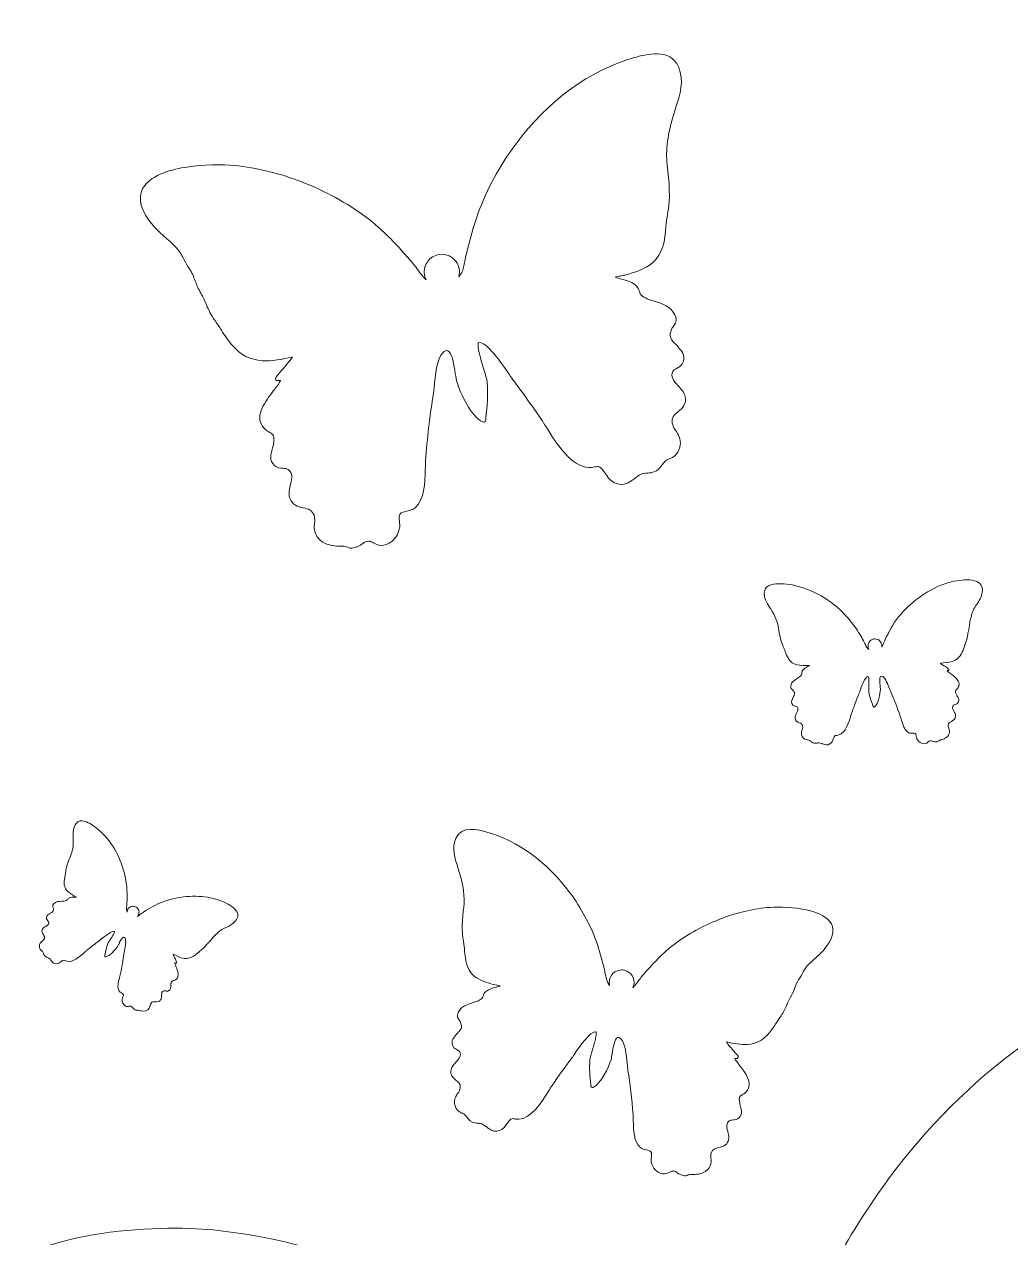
# Model space of a CAD drawing. Extents: x 245 to 764, y -945 to -55.
# Drawn here: x 534.9 to 603.2, y -666.3 to -582.4 of the extents above; entities that cross this region are included whole.
import ezdxf

# ---------------------------------------------------------------- set-up
doc = ezdxf.new("R2010")
doc.units = 0
doc.header["$MEASUREMENT"] = 0
doc.layers.add('Layer 1', color=7, linetype='Continuous', lineweight=0)

msp = doc.modelspace()

# ---------------------------------------------------------------- linework, layer by layer
at = {"layer": 'Layer 1'}
for points, knots in [([(632.82, -55.415), (632.82, -55.415), (373.36, -55.415), (373.36, -55.415), (373.36, -55.415), (244.72, -238.015), (244.72, -238.015), (244.72, -238.015), (244.72, -944.585), (244.72, -944.585), (244.72, -944.585), (764.28, -944.585), (764.28, -944.585), (764.28, -944.585), (764.28, -238.175), (764.28, -238.175), (764.28, -238.175), (632.82, -55.415), (632.82, -55.415)], [0, 0, 0, 0, 1, 1, 1, 2, 2, 2, 3, 3, 3, 4, 4, 4, 5, 5, 5, 6, 6, 6, 6]), ([(560.874, -616.756), (560.893, -616.911), (560.912, -617.07), (560.88, -617.223), (560.751, -617.842), (560.335, -618.291), (559.792, -618.396), (559.477, -618.457), (559.26, -618.337), (559.086, -618.24), (558.972, -618.177), (558.874, -618.122), (558.766, -618.124), (558.57, -618.127), (558.483, -618.188), (558.352, -618.282), (558.255, -618.35), (558.134, -618.436), (557.951, -618.506), (557.595, -618.641), (557.511, -618.635), (557.334, -618.554), (557.333, -618.555), (557.333, -618.554), (557.333, -618.554), (557.203, -618.495), (557.063, -618.467), (556.921, -618.47), (556.651, -618.475), (556.419, -618.458), (556.218, -618.422), (555.115, -618.225), (554.969, -617.483), (554.98, -617.061), (554.985, -616.888), (555.016, -616.768), (555.018, -616.761), (555.018, -616.761), (555.018, -616.76), (555.018, -616.76), (555.024, -616.61), (555.007, -616.467), (554.965, -616.334), (554.845, -615.965), (554.557, -615.897), (554.224, -615.819), (553.858, -615.733), (553.443, -615.635), (553.279, -615.109), (553.183, -614.801), (553.263, -614.49), (553.34, -614.19), (553.46, -613.728), (553.516, -613.432), (553.188, -613.177), (553.095, -613.104), (552.967, -613.096), (552.819, -613.086), (552.623, -613.075), (552.402, -613.061), (552.221, -612.885), (551.856, -612.53), (551.98, -612.105), (552.078, -611.764), (552.111, -611.651), (552.142, -611.544), (552.158, -611.442), (552.259, -610.815), (552.152, -610.753), (551.919, -610.618), (551.763, -610.527), (551.568, -610.415), (551.38, -610.143), (550.872, -609.411), (551.623, -608.427), (552.12, -607.776), (552.181, -607.696), (552.24, -607.619), (552.288, -607.552), (552.308, -607.526), (552.332, -607.494), (552.36, -607.459), (552.534, -607.232), (552.628, -607.083), (552.639, -607.014), (552.615, -607.01), (552.564, -607.006), (552.464, -607.023), (552.43, -607.029), (552.394, -607.024), (552.364, -607.004), (552.294, -606.957), (552.28, -606.868), (552.323, -606.805), (552.389, -606.705), (552.546, -606.523), (552.744, -606.294), (552.942, -606.065), (553.298, -605.652), (553.477, -605.393), (552.765, -605.549), (552.042, -605.688), (551.385, -605.644), (550.555, -605.588), (549.901, -605.258), (549.327, -604.604), (549.022, -604.259), (548.786, -603.889), (548.556, -603.531), (548.407, -603.298), (548.252, -603.057), (548.08, -602.824), (547.828, -602.483), (547.677, -602.128), (547.53, -601.783), (547.416, -601.516), (547.298, -601.239), (547.134, -600.971), (546.958, -600.686), (546.851, -600.403), (546.748, -600.129), (546.635, -599.83), (546.529, -599.546), (546.339, -599.271), (546.207, -599.08), (546.097, -598.877), (545.99, -598.68), (545.844, -598.411), (545.707, -598.156), (545.519, -597.932), (545.274, -597.64), (544.975, -597.377), (544.686, -597.123), (544.393, -596.865), (544.09, -596.598), (543.832, -596.292), (542.99, -595.299), (542.748, -594.444), (543.112, -593.752), (543.574, -592.871), (544.937, -592.469), (545.999, -592.286), (547.316, -592.06), (548.685, -592.069), (549.457, -592.146), (551, -592.3), (552.642, -592.706), (554.205, -593.318), (555.752, -593.924), (557.235, -594.737), (558.495, -595.67), (559.751, -596.601), (560.818, -597.765), (561.783, -598.883), (561.867, -598.98), (561.966, -599.115), (562.079, -599.271), (562.251, -599.506), (562.484, -599.825), (562.719, -600.064), (562.677, -599.983), (562.645, -599.896), (562.622, -599.803), (562.539, -599.464), (562.606, -599.123), (562.781, -598.851), (562.857, -598.734), (562.952, -598.629), (563.065, -598.543), (563.195, -598.444), (563.346, -598.369), (563.516, -598.327), (563.733, -598.273), (563.951, -598.282), (564.151, -598.341), (564.264, -598.374), (564.371, -598.423), (564.469, -598.487), (564.721, -598.649), (564.915, -598.905), (564.992, -599.22), (565.044, -599.431), (565.038, -599.643), (564.983, -599.838), (565.087, -599.696), (565.191, -599.542), (565.221, -599.488), (565.314, -599.226), (565.372, -598.934), (565.428, -598.652), (565.46, -598.486), (565.494, -598.317), (565.534, -598.154), (565.738, -597.331), (565.991, -596.365), (566.331, -595.43), (566.926, -593.793), (567.795, -592.194), (568.915, -590.677), (571.11, -587.702), (574.096, -585.522), (577.106, -584.695), (577.92, -584.472), (579.613, -584.007), (580.169, -585.321), (580.59, -586.312), (580.28, -587.265), (579.979, -588.187), (579.941, -588.303), (579.902, -588.423), (579.866, -588.54), (579.424, -589.955), (579.276, -591.09), (579.399, -592.111), (579.536, -593.245), (579.634, -594.439), (579.425, -595.5), (579.369, -595.786), (579.341, -596.084), (579.311, -596.4), (579.224, -597.308), (579.134, -598.247), (578.361, -598.899), (577.861, -599.321), (577.103, -599.543), (576.493, -599.722), (576.493, -599.722), (576.445, -599.736), (576.445, -599.736), (576.368, -599.759), (576.27, -599.776), (576.167, -599.794), (576.053, -599.814), (575.915, -599.838), (575.801, -599.873), (575.947, -599.932), (576.104, -599.971), (576.268, -600.012), (576.572, -600.087), (576.886, -600.165), (577.155, -600.384), (577.396, -600.579), (577.449, -600.758), (577.492, -600.902), (577.52, -600.993), (577.537, -601.054), (577.6, -601.111), (577.828, -601.321), (578.167, -601.426), (578.527, -601.537), (579.059, -601.701), (579.662, -601.887), (579.93, -602.485), (580.115, -602.895), (579.954, -603.099), (579.825, -603.262), (579.767, -603.336), (579.717, -603.4), (579.697, -603.48), (579.683, -603.542), (579.664, -603.596), (579.647, -603.645), (579.592, -603.805), (579.555, -603.911), (579.697, -604.174), (579.748, -604.27), (579.835, -604.355), (579.928, -604.445), (579.997, -604.513), (580.069, -604.583), (580.129, -604.662), (580.164, -604.708), (580.199, -604.751), (580.232, -604.794), (580.462, -605.084), (580.7, -605.384), (580.44, -605.858), (580.353, -606.018), (580.19, -606.105), (580.047, -606.183), (579.93, -606.245), (579.821, -606.304), (579.783, -606.382), (579.608, -606.74), (579.81, -607.001), (580.164, -607.39), (580.37, -607.615), (580.582, -607.849), (580.645, -608.124), (580.762, -608.644), (580.444, -608.912), (580.163, -609.149), (579.924, -609.351), (579.717, -609.524), (579.73, -609.84), (579.736, -610.002), (579.789, -610.166), (579.886, -610.332), (579.886, -610.332), (579.886, -610.333), (579.887, -610.333), (579.934, -610.413), (579.993, -610.495), (580.062, -610.576), (580.212, -610.821), (580.386, -611.217), (580.27, -611.612), (580.107, -612.17), (579.807, -612.328), (579.579, -612.414), (579.578, -612.414), (579.578, -612.414), (579.578, -612.414), (579.545, -612.424), (579.514, -612.435), (579.485, -612.448), (579.485, -612.448), (579.485, -612.448), (579.485, -612.448), (579.289, -612.534), (579.176, -612.682), (579.052, -612.847), (578.882, -613.074), (578.689, -613.33), (578.257, -613.387), (578.094, -613.409), (577.979, -613.418), (577.887, -613.426), (577.621, -613.447), (577.611, -613.448), (577.212, -613.733), (577.167, -613.765), (577.123, -613.798), (577.081, -613.829), (576.744, -614.077), (576.427, -614.312), (575.885, -614.144), (575.513, -614.029), (575.324, -613.745), (575.157, -613.496), (575.066, -613.359), (574.98, -613.231), (574.871, -613.13), (574.651, -612.928), (574.617, -612.936), (574.473, -612.972), (574.365, -612.998), (574.217, -613.034), (573.969, -613.023), (572.747, -612.965), (571.759, -611.396), (571.037, -610.25), (570.906, -610.042), (570.783, -609.846), (570.674, -609.685), (570.057, -608.776), (569.419, -607.889), (568.78, -607.048), (568.701, -606.943), (568.594, -606.785), (568.459, -606.584), (567.986, -605.886), (566.88, -604.254), (566.345, -604.401), (566.344, -604.402), (566.343, -604.403), (566.342, -604.403), (566.33, -604.421), (566.274, -604.528), (566.373, -605.004), (566.445, -605.352), (566.574, -605.781), (566.688, -606.159), (566.815, -606.582), (566.925, -606.946), (566.944, -607.15), (567.016, -607.939), (566.93, -608.825), (566.855, -609.607), (566.855, -609.607), (566.84, -609.759), (566.84, -609.759), (566.837, -609.79), (566.825, -609.821), (566.804, -609.844), (566.761, -609.892), (566.694, -609.904), (566.639, -609.879), (565.822, -609.507), (565.086, -607.88), (564.858, -607.151), (564.814, -607.009), (564.779, -606.782), (564.739, -606.52), (564.656, -605.977), (564.517, -605.068), (564.221, -604.959), (564.135, -604.928), (564.019, -604.975), (563.877, -605.098), (563.458, -605.464), (563.342, -606.688), (563.267, -607.498), (563.24, -607.779), (563.217, -608.021), (563.187, -608.202), (562.964, -609.518), (562.8, -610.956), (562.684, -612.597), (562.672, -612.761), (562.667, -612.954), (562.662, -613.159), (562.638, -614.092), (562.609, -615.253), (561.959, -615.818), (561.806, -615.951), (561.589, -616.001), (561.379, -616.049), (561.19, -616.093), (560.995, -616.138), (560.924, -616.234), (560.828, -616.367), (560.85, -616.556), (560.874, -616.756)], [0, 0, 0, 0, 1, 1, 1, 2, 2, 2, 3, 3, 3, 4, 4, 4, 5, 5, 5, 6, 6, 6, 7, 7, 7, 8, 8, 8, 9, 9, 9, 10, 10, 10, 11, 11, 11, 12, 12, 12, 13, 13, 13, 14, 14, 14, 15, 15, 15, 16, 16, 16, 17, 17, 17, 18, 18, 18, 19, 19, 19, 20, 20, 20, 21, 21, 21, 22, 22, 22, 23, 23, 23, 24, 24, 24, 25, 25, 25, 26, 26, 26, 27, 27, 27, 28, 28, 28, 29, 29, 29, 30, 30, 30, 31, 31, 31, 32, 32, 32, 33, 33, 33, 34, 34, 34, 35, 35, 35, 36, 36, 36, 37, 37, 37, 38, 38, 38, 39, 39, 39, 40, 40, 40, 41, 41, 41, 42, 42, 42, 43, 43, 43, 44, 44, 44, 45, 45, 45, 46, 46, 46, 47, 47, 47, 48, 48, 48, 49, 49, 49, 50, 50, 50, 51, 51, 51, 52, 52, 52, 53, 53, 53, 54, 54, 54, 55, 55, 55, 56, 56, 56, 57, 57, 57, 58, 58, 58, 59, 59, 59, 60, 60, 60, 61, 61, 61, 62, 62, 62, 63, 63, 63, 64, 64, 64, 65, 65, 65, 66, 66, 66, 67, 67, 67, 68, 68, 68, 69, 69, 69, 70, 70, 70, 71, 71, 71, 72, 72, 72, 73, 73, 73, 74, 74, 74, 75, 75, 75, 76, 76, 76, 77, 77, 77, 78, 78, 78, 79, 79, 79, 80, 80, 80, 81, 81, 81, 82, 82, 82, 83, 83, 83, 84, 84, 84, 85, 85, 85, 86, 86, 86, 87, 87, 87, 88, 88, 88, 89, 89, 89, 90, 90, 90, 91, 91, 91, 92, 92, 92, 93, 93, 93, 94, 94, 94, 95, 95, 95, 96, 96, 96, 97, 97, 97, 98, 98, 98, 99, 99, 99, 100, 100, 100, 101, 101, 101, 102, 102, 102, 103, 103, 103, 104, 104, 104, 105, 105, 105, 106, 106, 106, 107, 107, 107, 108, 108, 108, 109, 109, 109, 110, 110, 110, 111, 111, 111, 112, 112, 112, 113, 113, 113, 114, 114, 114, 115, 115, 115, 116, 116, 116, 117, 117, 117, 118, 118, 118, 119, 119, 119, 120, 120, 120, 121, 121, 121, 122, 122, 122, 123, 123, 123, 124, 124, 124, 125, 125, 125, 126, 126, 126, 127, 127, 127, 128, 128, 128, 129, 129, 129, 130, 130, 130, 131, 131, 131, 132, 132, 132, 133, 133, 133, 134, 134, 134, 135, 135, 135, 136, 136, 136, 137, 137, 137, 138, 138, 138, 139, 139, 139, 140, 140, 140, 141, 141, 141, 141]), ([(598.658, -626.816), (598.757, -626.883), (598.835, -626.937), (598.87, -626.968), (598.893, -626.987), (598.897, -627.023), (598.875, -627.048), (598.865, -627.058), (598.852, -627.064), (598.839, -627.065), (598.799, -627.069), (598.78, -627.075), (598.771, -627.079), (598.783, -627.104), (598.833, -627.152), (598.922, -627.22), (598.936, -627.231), (598.949, -627.24), (598.959, -627.248), (598.984, -627.269), (599.014, -627.292), (599.045, -627.316), (599.3, -627.514), (599.685, -627.812), (599.566, -628.142), (599.522, -628.264), (599.459, -628.326), (599.409, -628.376), (599.334, -628.451), (599.3, -628.486), (599.401, -628.714), (599.418, -628.751), (599.44, -628.789), (599.464, -628.828), (599.536, -628.948), (599.626, -629.097), (599.524, -629.269), (599.473, -629.354), (599.39, -629.381), (599.317, -629.406), (599.261, -629.424), (599.213, -629.44), (599.185, -629.477), (599.086, -629.607), (599.138, -629.714), (599.23, -629.878), (599.29, -629.984), (599.351, -630.094), (599.346, -630.221), (599.337, -630.437), (599.189, -630.516), (599.059, -630.586), (598.94, -630.65), (598.837, -630.705), (598.829, -630.857), (598.826, -630.912), (598.835, -630.968), (598.852, -631.024), (598.852, -631.024), (598.852, -631.024), (598.852, -631.024), (598.853, -631.027), (598.877, -631.069), (598.897, -631.135), (598.943, -631.294), (598.963, -631.591), (598.564, -631.777), (598.491, -631.811), (598.404, -631.841), (598.301, -631.866), (598.247, -631.88), (598.197, -631.905), (598.153, -631.94), (598.153, -631.94), (598.153, -631.94), (598.153, -631.94), (598.093, -631.989), (598.062, -631.999), (597.913, -631.984), (597.837, -631.976), (597.782, -631.956), (597.738, -631.939), (597.679, -631.917), (597.64, -631.903), (597.565, -631.921), (597.524, -631.931), (597.492, -631.962), (597.455, -631.998), (597.399, -632.052), (597.328, -632.12), (597.202, -632.128), (596.986, -632.143), (596.782, -632.015), (596.671, -631.792), (596.643, -631.738), (596.634, -631.675), (596.625, -631.615), (596.614, -631.536), (596.603, -631.462), (596.554, -631.421), (596.517, -631.392), (596.438, -631.394), (596.362, -631.397), (596.278, -631.399), (596.19, -631.402), (596.118, -631.367), (595.814, -631.218), (595.686, -630.78), (595.582, -630.428), (595.56, -630.35), (595.538, -630.278), (595.517, -630.216), (595.308, -629.604), (595.1, -629.074), (594.882, -628.596), (594.852, -628.531), (594.819, -628.441), (594.781, -628.337), (594.67, -628.037), (594.502, -627.583), (594.306, -627.487), (594.24, -627.454), (594.191, -627.448), (594.161, -627.469), (594.06, -627.54), (594.099, -627.899), (594.122, -628.114), (594.134, -628.218), (594.143, -628.308), (594.141, -628.366), (594.128, -628.666), (594.012, -629.359), (593.739, -629.583), (593.721, -629.598), (593.694, -629.6), (593.673, -629.586), (593.663, -629.58), (593.655, -629.569), (593.651, -629.557), (593.651, -629.557), (593.63, -629.501), (593.63, -629.501), (593.522, -629.212), (593.4, -628.884), (593.348, -628.576), (593.334, -628.497), (593.339, -628.347), (593.345, -628.174), (593.35, -628.019), (593.356, -627.843), (593.348, -627.703), (593.337, -627.512), (593.306, -627.477), (593.299, -627.472), (593.299, -627.471), (593.298, -627.471), (593.298, -627.471), (593.079, -627.469), (592.824, -628.201), (592.715, -628.514), (592.684, -628.604), (592.659, -628.675), (592.639, -628.723), (592.482, -629.107), (592.329, -629.509), (592.186, -629.917), (592.161, -629.989), (592.134, -630.076), (592.105, -630.168), (591.947, -630.677), (591.73, -631.373), (591.271, -631.518), (591.178, -631.548), (591.118, -631.549), (591.074, -631.55), (591.016, -631.551), (591.002, -631.551), (590.939, -631.65), (590.908, -631.7), (590.888, -631.757), (590.867, -631.818), (590.829, -631.93), (590.786, -632.057), (590.656, -632.138), (590.467, -632.257), (590.323, -632.2), (590.17, -632.139), (590.15, -632.132), (590.131, -632.124), (590.11, -632.116), (589.93, -632.048), (589.926, -632.049), (589.822, -632.067), (589.787, -632.074), (589.742, -632.082), (589.678, -632.09), (589.508, -632.112), (589.409, -632.034), (589.321, -631.965), (589.257, -631.915), (589.2, -631.87), (589.116, -631.857), (589.116, -631.857), (589.116, -631.857), (589.116, -631.857), (589.104, -631.855), (589.091, -631.854), (589.078, -631.854), (589.077, -631.854), (589.077, -631.854), (589.077, -631.854), (588.982, -631.844), (588.852, -631.814), (588.733, -631.619), (588.649, -631.48), (588.676, -631.312), (588.708, -631.204), (588.726, -631.166), (588.74, -631.129), (588.75, -631.094), (588.75, -631.094), (588.75, -631.094), (588.75, -631.094), (588.77, -631.021), (588.774, -630.953), (588.76, -630.891), (588.733, -630.77), (588.636, -630.724), (588.525, -630.672), (588.395, -630.61), (588.246, -630.541), (588.239, -630.331), (588.235, -630.22), (588.292, -630.11), (588.347, -630.003), (588.442, -629.82), (588.493, -629.7), (588.39, -629.582), (588.368, -629.556), (588.32, -629.545), (588.27, -629.533), (588.207, -629.518), (588.137, -629.501), (588.087, -629.449), (587.941, -629.295), (588.001, -629.157), (588.059, -629.023), (588.067, -629.004), (588.076, -628.984), (588.085, -628.963), (588.1, -628.927), (588.12, -628.893), (588.139, -628.86), (588.165, -628.817), (588.19, -628.776), (588.2, -628.734), (588.227, -628.62), (588.202, -628.583), (588.165, -628.528), (588.154, -628.511), (588.141, -628.492), (588.129, -628.47), (588.114, -628.442), (588.088, -628.423), (588.059, -628.4), (587.993, -628.351), (587.912, -628.29), (587.94, -628.115), (587.982, -627.861), (588.192, -627.729), (588.378, -627.613), (588.503, -627.535), (588.622, -627.461), (588.687, -627.358), (588.705, -627.33), (588.706, -627.305), (588.707, -627.267), (588.709, -627.208), (588.711, -627.135), (588.783, -627.036), (588.863, -626.926), (588.975, -626.865), (589.082, -626.805), (589.141, -626.773), (589.197, -626.743), (589.246, -626.705), (589.199, -626.704), (589.144, -626.708), (589.099, -626.712), (589.058, -626.716), (589.019, -626.719), (588.987, -626.718), (588.987, -626.718), (588.968, -626.718), (588.968, -626.718), (588.718, -626.711), (588.407, -626.704), (588.174, -626.594), (587.815, -626.424), (587.686, -626.076), (587.561, -625.74), (587.518, -625.623), (587.477, -625.512), (587.426, -625.41), (587.24, -625.027), (587.157, -624.563), (587.094, -624.119), (587.038, -623.718), (586.867, -623.302), (586.556, -622.809), (586.53, -622.768), (586.503, -622.726), (586.477, -622.686), (586.27, -622.366), (586.055, -622.035), (586.115, -621.615), (586.194, -621.06), (586.884, -621.066), (587.216, -621.068), (588.444, -621.079), (589.799, -621.605), (590.934, -622.514), (591.513, -622.978), (592.005, -623.498), (592.397, -624.06), (592.62, -624.381), (592.814, -624.722), (592.974, -625.014), (593.006, -625.072), (593.036, -625.134), (593.065, -625.193), (593.115, -625.295), (593.167, -625.4), (593.228, -625.49), (593.245, -625.507), (593.3, -625.555), (593.354, -625.599), (593.314, -625.531), (593.29, -625.451), (593.288, -625.365), (593.286, -625.238), (593.334, -625.121), (593.413, -625.033), (593.444, -625), (593.48, -624.97), (593.519, -624.946), (593.589, -624.903), (593.671, -624.878), (593.759, -624.876), (593.828, -624.875), (593.893, -624.888), (593.952, -624.913), (594.004, -624.934), (594.051, -624.964), (594.091, -625.001), (594.185, -625.087), (594.246, -625.21), (594.248, -625.347), (594.249, -625.385), (594.245, -625.421), (594.238, -625.456), (594.303, -625.342), (594.359, -625.197), (594.401, -625.09), (594.428, -625.019), (594.452, -624.958), (594.474, -624.913), (594.728, -624.39), (595.016, -623.84), (595.399, -623.359), (595.784, -622.877), (596.265, -622.418), (596.792, -622.032), (597.324, -621.641), (597.907, -621.321), (598.478, -621.107), (598.764, -620.999), (599.284, -620.857), (599.807, -620.81), (600.229, -620.772), (600.788, -620.788), (601.052, -621.076), (601.261, -621.302), (601.255, -621.652), (601.036, -622.114), (600.968, -622.256), (600.88, -622.388), (600.794, -622.516), (600.711, -622.642), (600.624, -622.772), (600.56, -622.908), (600.511, -623.012), (600.485, -623.123), (600.456, -623.24), (600.436, -623.325), (600.414, -623.414), (600.383, -623.5), (600.339, -623.623), (600.327, -623.742), (600.315, -623.867), (600.303, -623.982), (600.291, -624.1), (600.253, -624.226), (600.218, -624.344), (600.201, -624.462), (600.185, -624.575), (600.164, -624.721), (600.142, -624.871), (600.081, -625.026), (600.039, -625.132), (600.004, -625.239), (599.971, -625.343), (599.92, -625.502), (599.868, -625.667), (599.787, -625.829), (599.634, -626.135), (599.419, -626.327), (599.11, -626.432), (598.864, -626.515), (598.575, -626.535), (598.289, -626.548), (598.383, -626.628), (598.56, -626.749), (598.658, -626.816)], [0, 0, 0, 0, 1, 1, 1, 2, 2, 2, 3, 3, 3, 4, 4, 4, 5, 5, 5, 6, 6, 6, 7, 7, 7, 8, 8, 8, 9, 9, 9, 10, 10, 10, 11, 11, 11, 12, 12, 12, 13, 13, 13, 14, 14, 14, 15, 15, 15, 16, 16, 16, 17, 17, 17, 18, 18, 18, 19, 19, 19, 20, 20, 20, 21, 21, 21, 22, 22, 22, 23, 23, 23, 24, 24, 24, 25, 25, 25, 26, 26, 26, 27, 27, 27, 28, 28, 28, 29, 29, 29, 30, 30, 30, 31, 31, 31, 32, 32, 32, 33, 33, 33, 34, 34, 34, 35, 35, 35, 36, 36, 36, 37, 37, 37, 38, 38, 38, 39, 39, 39, 40, 40, 40, 41, 41, 41, 42, 42, 42, 43, 43, 43, 44, 44, 44, 45, 45, 45, 46, 46, 46, 47, 47, 47, 48, 48, 48, 49, 49, 49, 50, 50, 50, 51, 51, 51, 52, 52, 52, 53, 53, 53, 54, 54, 54, 55, 55, 55, 56, 56, 56, 57, 57, 57, 58, 58, 58, 59, 59, 59, 60, 60, 60, 61, 61, 61, 62, 62, 62, 63, 63, 63, 64, 64, 64, 65, 65, 65, 66, 66, 66, 67, 67, 67, 68, 68, 68, 69, 69, 69, 70, 70, 70, 71, 71, 71, 72, 72, 72, 73, 73, 73, 74, 74, 74, 75, 75, 75, 76, 76, 76, 77, 77, 77, 78, 78, 78, 79, 79, 79, 80, 80, 80, 81, 81, 81, 82, 82, 82, 83, 83, 83, 84, 84, 84, 85, 85, 85, 86, 86, 86, 87, 87, 87, 88, 88, 88, 89, 89, 89, 90, 90, 90, 91, 91, 91, 92, 92, 92, 93, 93, 93, 94, 94, 94, 95, 95, 95, 96, 96, 96, 97, 97, 97, 98, 98, 98, 99, 99, 99, 100, 100, 100, 101, 101, 101, 102, 102, 102, 103, 103, 103, 104, 104, 104, 105, 105, 105, 106, 106, 106, 107, 107, 107, 108, 108, 108, 109, 109, 109, 110, 110, 110, 111, 111, 111, 112, 112, 112, 113, 113, 113, 114, 114, 114, 115, 115, 115, 116, 116, 116, 117, 117, 117, 118, 118, 118, 119, 119, 119, 120, 120, 120, 121, 121, 121, 122, 122, 122, 123, 123, 123, 124, 124, 124, 125, 125, 125, 126, 126, 126, 127, 127, 127, 128, 128, 128, 129, 129, 129, 130, 130, 130, 131, 131, 131, 132, 132, 132, 133, 133, 133, 134, 134, 134, 135, 135, 135, 136, 136, 136, 137, 137, 137, 138, 138, 138, 139, 139, 139, 140, 140, 140, 141, 141, 141, 141]), ([(545.373, -647.026), (545.415, -647.119), (545.448, -647.193), (545.46, -647.231), (545.468, -647.256), (545.455, -647.284), (545.427, -647.292), (545.416, -647.295), (545.404, -647.294), (545.393, -647.289), (545.363, -647.274), (545.346, -647.27), (545.338, -647.269), (545.335, -647.292), (545.351, -647.349), (545.385, -647.439), (545.391, -647.453), (545.395, -647.466), (545.399, -647.476), (545.409, -647.503), (545.42, -647.533), (545.432, -647.565), (545.53, -647.823), (545.679, -648.213), (545.444, -648.4), (545.357, -648.47), (545.284, -648.488), (545.224, -648.502), (545.136, -648.523), (545.096, -648.533), (545.068, -648.745), (545.064, -648.78), (545.063, -648.817), (545.063, -648.857), (545.062, -648.977), (545.061, -649.126), (544.91, -649.205), (544.834, -649.245), (544.761, -649.228), (544.697, -649.213), (544.648, -649.202), (544.606, -649.192), (544.569, -649.207), (544.439, -649.258), (544.428, -649.359), (544.423, -649.52), (544.419, -649.624), (544.415, -649.732), (544.355, -649.822), (544.251, -649.976), (544.108, -649.968), (543.981, -649.961), (543.866, -649.954), (543.766, -649.949), (543.692, -650.056), (543.666, -650.095), (543.647, -650.14), (543.634, -650.189), (543.634, -650.189), (543.634, -650.189), (543.634, -650.189), (543.634, -650.192), (543.633, -650.233), (543.618, -650.29), (543.581, -650.427), (543.463, -650.653), (543.087, -650.61), (543.019, -650.603), (542.942, -650.586), (542.855, -650.559), (542.81, -650.544), (542.762, -650.54), (542.715, -650.546), (542.714, -650.546), (542.714, -650.546), (542.714, -650.546), (542.649, -650.555), (542.622, -650.549), (542.52, -650.471), (542.467, -650.431), (542.436, -650.392), (542.411, -650.361), (542.378, -650.318), (542.356, -650.29), (542.293, -650.27), (542.258, -650.259), (542.221, -650.267), (542.178, -650.277), (542.113, -650.291), (542.031, -650.309), (541.935, -650.259), (541.77, -650.173), (541.679, -649.988), (541.696, -649.776), (541.701, -649.724), (541.722, -649.674), (541.743, -649.626), (541.77, -649.563), (541.795, -649.504), (541.777, -649.452), (541.763, -649.415), (541.705, -649.381), (541.648, -649.349), (541.585, -649.313), (541.519, -649.276), (541.483, -649.219), (541.327, -648.974), (541.429, -648.596), (541.511, -648.292), (541.529, -648.226), (541.545, -648.163), (541.558, -648.109), (541.677, -647.567), (541.762, -647.087), (541.817, -646.641), (541.824, -646.58), (541.84, -646.499), (541.858, -646.406), (541.912, -646.137), (541.992, -645.73), (541.891, -645.572), (541.857, -645.518), (541.824, -645.492), (541.793, -645.494), (541.687, -645.501), (541.555, -645.781), (541.477, -645.948), (541.438, -646.029), (541.405, -646.099), (541.378, -646.141), (541.234, -646.355), (540.84, -646.81), (540.54, -646.851), (540.52, -646.854), (540.5, -646.844), (540.491, -646.824), (540.486, -646.815), (540.485, -646.804), (540.487, -646.793), (540.487, -646.793), (540.497, -646.743), (540.497, -646.743), (540.548, -646.483), (540.605, -646.189), (540.704, -645.941), (540.73, -645.877), (540.8, -645.769), (540.882, -645.645), (540.955, -645.534), (541.038, -645.407), (541.094, -645.302), (541.172, -645.158), (541.164, -645.118), (541.162, -645.111), (541.162, -645.111), (541.161, -645.11), (541.161, -645.11), (541.002, -645.011), (540.489, -645.432), (540.269, -645.613), (540.206, -645.664), (540.156, -645.705), (540.12, -645.731), (539.833, -645.942), (539.542, -646.167), (539.256, -646.402), (539.205, -646.443), (539.147, -646.495), (539.084, -646.549), (538.741, -646.85), (538.272, -647.262), (537.871, -647.164), (537.79, -647.144), (537.746, -647.118), (537.713, -647.099), (537.67, -647.073), (537.66, -647.068), (537.57, -647.112), (537.525, -647.134), (537.485, -647.167), (537.442, -647.202), (537.364, -647.267), (537.276, -647.34), (537.145, -647.342), (536.954, -647.344), (536.874, -647.238), (536.789, -647.125), (536.778, -647.111), (536.767, -647.097), (536.756, -647.082), (536.654, -646.951), (536.651, -646.95), (536.567, -646.918), (536.538, -646.907), (536.502, -646.893), (536.451, -646.87), (536.317, -646.81), (536.28, -646.709), (536.246, -646.619), (536.222, -646.554), (536.2, -646.495), (536.145, -646.449), (536.145, -646.449), (536.145, -646.449), (536.145, -646.449), (536.137, -646.442), (536.128, -646.435), (536.118, -646.429), (536.118, -646.429), (536.118, -646.429), (536.118, -646.429), (536.052, -646.379), (535.97, -646.299), (535.971, -646.104), (535.972, -645.965), (536.066, -645.854), (536.138, -645.789), (536.168, -645.769), (536.195, -645.749), (536.218, -645.727), (536.218, -645.727), (536.218, -645.727), (536.218, -645.727), (536.265, -645.683), (536.298, -645.635), (536.316, -645.583), (536.35, -645.482), (536.3, -645.406), (536.242, -645.318), (536.174, -645.215), (536.097, -645.097), (536.185, -644.941), (536.231, -644.858), (536.322, -644.803), (536.41, -644.75), (536.562, -644.658), (536.653, -644.593), (536.63, -644.461), (536.625, -644.432), (536.596, -644.403), (536.564, -644.371), (536.525, -644.332), (536.481, -644.288), (536.468, -644.229), (536.43, -644.051), (536.535, -643.976), (536.638, -643.905), (536.652, -643.894), (536.668, -643.883), (536.684, -643.872), (536.71, -643.852), (536.74, -643.836), (536.769, -643.821), (536.808, -643.801), (536.844, -643.782), (536.87, -643.756), (536.941, -643.685), (536.939, -643.647), (536.937, -643.59), (536.936, -643.572), (536.935, -643.553), (536.936, -643.532), (536.938, -643.504), (536.928, -643.479), (536.916, -643.449), (536.89, -643.384), (536.858, -643.302), (536.957, -643.188), (537.101, -643.021), (537.313, -643.018), (537.501, -643.016), (537.628, -643.015), (537.747, -643.014), (537.841, -642.968), (537.867, -642.955), (537.878, -642.937), (537.896, -642.91), (537.924, -642.868), (537.958, -642.815), (538.054, -642.775), (538.162, -642.73), (538.271, -642.736), (538.377, -642.74), (538.434, -642.743), (538.488, -642.745), (538.541, -642.74), (538.508, -642.718), (538.465, -642.697), (538.43, -642.679), (538.399, -642.664), (538.369, -642.649), (538.346, -642.634), (538.346, -642.634), (538.332, -642.625), (538.332, -642.625), (538.152, -642.509), (537.928, -642.364), (537.807, -642.18), (537.62, -641.895), (537.681, -641.583), (537.74, -641.282), (537.761, -641.177), (537.78, -641.078), (537.79, -640.98), (537.824, -640.617), (537.97, -640.241), (538.123, -639.888), (538.261, -639.57), (538.322, -639.189), (538.315, -638.69), (538.315, -638.648), (538.313, -638.606), (538.312, -638.565), (538.304, -638.238), (538.295, -637.9), (538.526, -637.62), (538.832, -637.25), (539.334, -637.562), (539.575, -637.712), (540.468, -638.268), (541.224, -639.259), (541.647, -640.43), (541.864, -641.028), (541.991, -641.628), (542.026, -642.214), (542.046, -642.548), (542.035, -642.885), (542.022, -643.17), (542.02, -643.226), (542.014, -643.284), (542.009, -643.341), (542, -643.438), (541.99, -643.537), (541.995, -643.631), (542, -643.651), (542.019, -643.711), (542.039, -643.767), (542.04, -643.698), (542.058, -643.63), (542.095, -643.566), (542.15, -643.472), (542.237, -643.408), (542.334, -643.38), (542.372, -643.368), (542.411, -643.363), (542.451, -643.363), (542.521, -643.363), (542.592, -643.381), (542.658, -643.419), (542.708, -643.449), (542.75, -643.488), (542.782, -643.532), (542.811, -643.571), (542.831, -643.614), (542.844, -643.659), (542.875, -643.764), (542.864, -643.88), (542.805, -643.982), (542.788, -644.01), (542.77, -644.035), (542.749, -644.057), (542.847, -644.002), (542.953, -643.922), (543.031, -643.862), (543.083, -643.823), (543.128, -643.788), (543.164, -643.765), (543.583, -643.497), (544.039, -643.223), (544.534, -643.043), (545.031, -642.862), (545.588, -642.742), (546.146, -642.694), (546.709, -642.647), (547.278, -642.673), (547.792, -642.771), (548.049, -642.821), (548.492, -642.949), (548.895, -643.148), (549.221, -643.309), (549.623, -643.57), (549.687, -643.899), (549.738, -644.157), (549.578, -644.41), (549.211, -644.65), (549.098, -644.724), (548.975, -644.781), (548.855, -644.837), (548.738, -644.891), (548.616, -644.948), (548.509, -645.018), (548.427, -645.073), (548.358, -645.142), (548.285, -645.215), (548.231, -645.268), (548.176, -645.323), (548.115, -645.372), (548.028, -645.443), (547.966, -645.524), (547.901, -645.61), (547.842, -645.689), (547.78, -645.77), (547.696, -645.845), (547.617, -645.916), (547.552, -645.994), (547.49, -646.069), (547.409, -646.167), (547.326, -646.267), (547.212, -646.353), (547.134, -646.411), (547.061, -646.475), (546.99, -646.535), (546.882, -646.629), (546.77, -646.726), (546.639, -646.808), (546.391, -646.964), (546.148, -647.008), (545.874, -646.947), (545.658, -646.898), (545.437, -646.783), (545.222, -646.665), (545.255, -646.766), (545.331, -646.933), (545.373, -647.026)], [0, 0, 0, 0, 1, 1, 1, 2, 2, 2, 3, 3, 3, 4, 4, 4, 5, 5, 5, 6, 6, 6, 7, 7, 7, 8, 8, 8, 9, 9, 9, 10, 10, 10, 11, 11, 11, 12, 12, 12, 13, 13, 13, 14, 14, 14, 15, 15, 15, 16, 16, 16, 17, 17, 17, 18, 18, 18, 19, 19, 19, 20, 20, 20, 21, 21, 21, 22, 22, 22, 23, 23, 23, 24, 24, 24, 25, 25, 25, 26, 26, 26, 27, 27, 27, 28, 28, 28, 29, 29, 29, 30, 30, 30, 31, 31, 31, 32, 32, 32, 33, 33, 33, 34, 34, 34, 35, 35, 35, 36, 36, 36, 37, 37, 37, 38, 38, 38, 39, 39, 39, 40, 40, 40, 41, 41, 41, 42, 42, 42, 43, 43, 43, 44, 44, 44, 45, 45, 45, 46, 46, 46, 47, 47, 47, 48, 48, 48, 49, 49, 49, 50, 50, 50, 51, 51, 51, 52, 52, 52, 53, 53, 53, 54, 54, 54, 55, 55, 55, 56, 56, 56, 57, 57, 57, 58, 58, 58, 59, 59, 59, 60, 60, 60, 61, 61, 61, 62, 62, 62, 63, 63, 63, 64, 64, 64, 65, 65, 65, 66, 66, 66, 67, 67, 67, 68, 68, 68, 69, 69, 69, 70, 70, 70, 71, 71, 71, 72, 72, 72, 73, 73, 73, 74, 74, 74, 75, 75, 75, 76, 76, 76, 77, 77, 77, 78, 78, 78, 79, 79, 79, 80, 80, 80, 81, 81, 81, 82, 82, 82, 83, 83, 83, 84, 84, 84, 85, 85, 85, 86, 86, 86, 87, 87, 87, 88, 88, 88, 89, 89, 89, 90, 90, 90, 91, 91, 91, 92, 92, 92, 93, 93, 93, 94, 94, 94, 95, 95, 95, 96, 96, 96, 97, 97, 97, 98, 98, 98, 99, 99, 99, 100, 100, 100, 101, 101, 101, 102, 102, 102, 103, 103, 103, 104, 104, 104, 105, 105, 105, 106, 106, 106, 107, 107, 107, 108, 108, 108, 109, 109, 109, 110, 110, 110, 111, 111, 111, 112, 112, 112, 113, 113, 113, 114, 114, 114, 115, 115, 115, 116, 116, 116, 117, 117, 117, 118, 118, 118, 119, 119, 119, 120, 120, 120, 121, 121, 121, 122, 122, 122, 123, 123, 123, 124, 124, 124, 125, 125, 125, 126, 126, 126, 127, 127, 127, 128, 128, 128, 129, 129, 129, 130, 130, 130, 131, 131, 131, 132, 132, 132, 133, 133, 133, 134, 134, 134, 135, 135, 135, 136, 136, 136, 137, 137, 137, 138, 138, 138, 139, 139, 139, 140, 140, 140, 141, 141, 141, 141]), ([(584, -653.37), (584.139, -653.531), (584.249, -653.658), (584.296, -653.728), (584.326, -653.773), (584.316, -653.835), (584.266, -653.868), (584.246, -653.882), (584.22, -653.886), (584.196, -653.882), (584.127, -653.87), (584.091, -653.872), (584.074, -653.875), (584.082, -653.924), (584.148, -654.028), (584.27, -654.187), (584.289, -654.212), (584.306, -654.234), (584.32, -654.252), (584.354, -654.299), (584.395, -654.353), (584.438, -654.409), (584.786, -654.866), (585.313, -655.555), (584.956, -656.069), (584.824, -656.259), (584.688, -656.338), (584.578, -656.401), (584.415, -656.496), (584.34, -656.539), (584.411, -656.979), (584.422, -657.051), (584.444, -657.126), (584.467, -657.205), (584.536, -657.444), (584.623, -657.741), (584.367, -657.99), (584.24, -658.114), (584.085, -658.123), (583.948, -658.131), (583.844, -658.138), (583.754, -658.144), (583.689, -658.195), (583.459, -658.374), (583.499, -658.581), (583.582, -658.905), (583.637, -659.115), (583.693, -659.333), (583.626, -659.549), (583.51, -659.918), (583.22, -659.986), (582.963, -660.047), (582.729, -660.102), (582.527, -660.149), (582.444, -660.407), (582.414, -660.501), (582.402, -660.601), (582.407, -660.707), (582.407, -660.707), (582.406, -660.707), (582.406, -660.707), (582.408, -660.712), (582.429, -660.796), (582.433, -660.917), (582.44, -661.213), (582.339, -661.733), (581.566, -661.871), (581.424, -661.896), (581.262, -661.909), (581.072, -661.905), (580.973, -661.903), (580.875, -661.923), (580.784, -661.964), (580.784, -661.964), (580.783, -661.964), (580.783, -661.964), (580.659, -662.021), (580.6, -662.024), (580.351, -661.93), (580.222, -661.881), (580.138, -661.821), (580.07, -661.773), (579.978, -661.708), (579.917, -661.665), (579.779, -661.662), (579.703, -661.661), (579.635, -661.699), (579.555, -661.744), (579.433, -661.812), (579.281, -661.896), (579.06, -661.853), (578.68, -661.779), (578.388, -661.464), (578.298, -661.031), (578.275, -660.924), (578.289, -660.812), (578.301, -660.704), (578.318, -660.563), (578.334, -660.431), (578.267, -660.338), (578.217, -660.271), (578.08, -660.239), (577.948, -660.208), (577.801, -660.174), (577.648, -660.139), (577.542, -660.046), (577.086, -659.65), (577.065, -658.836), (577.049, -658.182), (577.045, -658.039), (577.041, -657.904), (577.033, -657.788), (576.952, -656.638), (576.837, -655.63), (576.681, -654.708), (576.66, -654.581), (576.644, -654.411), (576.625, -654.215), (576.572, -653.646), (576.491, -652.789), (576.197, -652.532), (576.097, -652.446), (576.016, -652.413), (575.956, -652.435), (575.748, -652.511), (575.651, -653.148), (575.593, -653.529), (575.565, -653.713), (575.54, -653.872), (575.509, -653.971), (575.349, -654.482), (574.834, -655.623), (574.261, -655.883), (574.222, -655.901), (574.176, -655.892), (574.145, -655.859), (574.131, -655.843), (574.122, -655.821), (574.12, -655.799), (574.12, -655.799), (574.11, -655.693), (574.11, -655.693), (574.057, -655.145), (573.997, -654.524), (574.048, -653.971), (574.061, -653.828), (574.138, -653.572), (574.227, -653.276), (574.307, -653.011), (574.397, -652.71), (574.447, -652.466), (574.517, -652.133), (574.478, -652.058), (574.469, -652.045), (574.469, -652.045), (574.468, -652.044), (574.467, -652.044), (574.092, -651.94), (573.317, -653.085), (572.986, -653.574), (572.891, -653.714), (572.816, -653.826), (572.76, -653.899), (572.312, -654.489), (571.866, -655.111), (571.433, -655.748), (571.356, -655.86), (571.27, -655.998), (571.178, -656.143), (570.673, -656.947), (569.98, -658.047), (569.124, -658.087), (568.95, -658.095), (568.846, -658.069), (568.77, -658.051), (568.669, -658.026), (568.645, -658.02), (568.492, -658.162), (568.415, -658.233), (568.354, -658.323), (568.291, -658.418), (568.174, -658.593), (568.041, -658.792), (567.78, -658.873), (567.401, -658.991), (567.178, -658.826), (566.942, -658.652), (566.913, -658.63), (566.882, -658.607), (566.85, -658.585), (566.571, -658.385), (566.563, -658.384), (566.377, -658.369), (566.313, -658.364), (566.232, -658.358), (566.118, -658.343), (565.815, -658.302), (565.68, -658.123), (565.561, -657.964), (565.473, -657.848), (565.395, -657.744), (565.257, -657.684), (565.257, -657.684), (565.257, -657.684), (565.257, -657.684), (565.237, -657.675), (565.215, -657.667), (565.192, -657.66), (565.192, -657.66), (565.192, -657.66), (565.191, -657.66), (565.032, -657.599), (564.821, -657.489), (564.707, -657.098), (564.626, -656.821), (564.748, -656.543), (564.853, -656.372), (564.901, -656.315), (564.942, -656.258), (564.976, -656.201), (564.976, -656.201), (564.976, -656.201), (564.976, -656.201), (565.044, -656.085), (565.081, -655.969), (565.086, -655.856), (565.094, -655.635), (564.949, -655.513), (564.782, -655.372), (564.585, -655.205), (564.362, -655.018), (564.444, -654.654), (564.488, -654.46), (564.637, -654.297), (564.781, -654.139), (565.029, -653.866), (565.171, -653.683), (565.048, -653.432), (565.022, -653.378), (564.945, -653.337), (564.863, -653.292), (564.763, -653.238), (564.649, -653.177), (564.588, -653.065), (564.405, -652.733), (564.572, -652.523), (564.734, -652.319), (564.757, -652.289), (564.781, -652.259), (564.806, -652.227), (564.848, -652.171), (564.898, -652.122), (564.947, -652.074), (565.012, -652.011), (565.073, -651.952), (565.109, -651.884), (565.208, -651.701), (565.183, -651.626), (565.143, -651.514), (565.132, -651.479), (565.119, -651.441), (565.108, -651.398), (565.095, -651.342), (565.06, -651.298), (565.019, -651.246), (564.928, -651.131), (564.816, -650.988), (564.945, -650.7), (565.133, -650.282), (565.556, -650.151), (565.929, -650.036), (566.181, -649.958), (566.418, -649.885), (566.578, -649.738), (566.622, -649.698), (566.635, -649.655), (566.654, -649.591), (566.684, -649.49), (566.721, -649.365), (566.89, -649.228), (567.079, -649.075), (567.299, -649.02), (567.512, -648.967), (567.627, -648.939), (567.737, -648.912), (567.839, -648.87), (567.76, -648.846), (567.663, -648.828), (567.582, -648.814), (567.51, -648.802), (567.442, -648.79), (567.388, -648.774), (567.388, -648.774), (567.355, -648.764), (567.355, -648.764), (566.927, -648.639), (566.395, -648.483), (566.045, -648.187), (565.503, -647.73), (565.44, -647.072), (565.379, -646.436), (565.358, -646.214), (565.338, -646.005), (565.299, -645.805), (565.153, -645.061), (565.222, -644.224), (565.317, -643.43), (565.404, -642.714), (565.3, -641.918), (564.99, -640.927), (564.965, -640.844), (564.937, -640.76), (564.911, -640.679), (564.7, -640.033), (564.483, -639.365), (564.778, -638.67), (565.167, -637.749), (566.354, -638.075), (566.924, -638.232), (569.034, -638.812), (571.127, -640.339), (572.666, -642.424), (573.451, -643.488), (574.06, -644.609), (574.477, -645.756), (574.715, -646.411), (574.893, -647.088), (575.035, -647.665), (575.064, -647.779), (575.087, -647.898), (575.11, -648.014), (575.149, -648.212), (575.19, -648.417), (575.255, -648.6), (575.276, -648.638), (575.349, -648.746), (575.422, -648.846), (575.383, -648.709), (575.379, -648.561), (575.415, -648.413), (575.47, -648.192), (575.605, -648.012), (575.782, -647.898), (575.851, -647.854), (575.926, -647.819), (576.005, -647.796), (576.145, -647.755), (576.298, -647.749), (576.45, -647.786), (576.569, -647.816), (576.675, -647.868), (576.766, -647.938), (576.845, -647.998), (576.912, -648.071), (576.965, -648.154), (577.088, -648.344), (577.135, -648.583), (577.076, -648.821), (577.061, -648.886), (577.038, -648.947), (577.009, -649.004), (577.174, -648.836), (577.337, -648.613), (577.457, -648.448), (577.537, -648.338), (577.606, -648.244), (577.665, -648.176), (578.341, -647.392), (579.089, -646.576), (579.969, -645.924), (580.852, -645.27), (581.892, -644.7), (582.976, -644.276), (584.072, -643.846), (585.222, -643.562), (586.304, -643.454), (586.845, -643.4), (587.805, -643.394), (588.728, -643.552), (589.472, -643.68), (590.427, -643.962), (590.752, -644.58), (591.007, -645.065), (590.837, -645.664), (590.247, -646.36), (590.066, -646.574), (589.853, -646.761), (589.648, -646.942), (589.446, -647.121), (589.236, -647.305), (589.065, -647.51), (588.933, -647.667), (588.836, -647.845), (588.734, -648.034), (588.659, -648.172), (588.582, -648.314), (588.489, -648.448), (588.357, -648.641), (588.282, -648.84), (588.203, -649.049), (588.131, -649.241), (588.056, -649.44), (587.933, -649.64), (587.817, -649.827), (587.735, -650.021), (587.655, -650.209), (587.552, -650.45), (587.446, -650.7), (587.27, -650.938), (587.149, -651.101), (587.04, -651.271), (586.935, -651.434), (586.775, -651.685), (586.609, -651.944), (586.396, -652.186), (585.993, -652.644), (585.534, -652.876), (584.953, -652.915), (584.492, -652.946), (583.985, -652.849), (583.486, -652.739), (583.612, -652.921), (583.862, -653.21), (584, -653.37)], [0, 0, 0, 0, 1, 1, 1, 2, 2, 2, 3, 3, 3, 4, 4, 4, 5, 5, 5, 6, 6, 6, 7, 7, 7, 8, 8, 8, 9, 9, 9, 10, 10, 10, 11, 11, 11, 12, 12, 12, 13, 13, 13, 14, 14, 14, 15, 15, 15, 16, 16, 16, 17, 17, 17, 18, 18, 18, 19, 19, 19, 20, 20, 20, 21, 21, 21, 22, 22, 22, 23, 23, 23, 24, 24, 24, 25, 25, 25, 26, 26, 26, 27, 27, 27, 28, 28, 28, 29, 29, 29, 30, 30, 30, 31, 31, 31, 32, 32, 32, 33, 33, 33, 34, 34, 34, 35, 35, 35, 36, 36, 36, 37, 37, 37, 38, 38, 38, 39, 39, 39, 40, 40, 40, 41, 41, 41, 42, 42, 42, 43, 43, 43, 44, 44, 44, 45, 45, 45, 46, 46, 46, 47, 47, 47, 48, 48, 48, 49, 49, 49, 50, 50, 50, 51, 51, 51, 52, 52, 52, 53, 53, 53, 54, 54, 54, 55, 55, 55, 56, 56, 56, 57, 57, 57, 58, 58, 58, 59, 59, 59, 60, 60, 60, 61, 61, 61, 62, 62, 62, 63, 63, 63, 64, 64, 64, 65, 65, 65, 66, 66, 66, 67, 67, 67, 68, 68, 68, 69, 69, 69, 70, 70, 70, 71, 71, 71, 72, 72, 72, 73, 73, 73, 74, 74, 74, 75, 75, 75, 76, 76, 76, 77, 77, 77, 78, 78, 78, 79, 79, 79, 80, 80, 80, 81, 81, 81, 82, 82, 82, 83, 83, 83, 84, 84, 84, 85, 85, 85, 86, 86, 86, 87, 87, 87, 88, 88, 88, 89, 89, 89, 90, 90, 90, 91, 91, 91, 92, 92, 92, 93, 93, 93, 94, 94, 94, 95, 95, 95, 96, 96, 96, 97, 97, 97, 98, 98, 98, 99, 99, 99, 100, 100, 100, 101, 101, 101, 102, 102, 102, 103, 103, 103, 104, 104, 104, 105, 105, 105, 106, 106, 106, 107, 107, 107, 108, 108, 108, 109, 109, 109, 110, 110, 110, 111, 111, 111, 112, 112, 112, 113, 113, 113, 114, 114, 114, 115, 115, 115, 116, 116, 116, 117, 117, 117, 118, 118, 118, 119, 119, 119, 120, 120, 120, 121, 121, 121, 122, 122, 122, 123, 123, 123, 124, 124, 124, 125, 125, 125, 126, 126, 126, 127, 127, 127, 128, 128, 128, 129, 129, 129, 130, 130, 130, 131, 131, 131, 132, 132, 132, 133, 133, 133, 134, 134, 134, 135, 135, 135, 136, 136, 136, 137, 137, 137, 138, 138, 138, 139, 139, 139, 140, 140, 140, 141, 141, 141, 141]), ([(570.338, -728.133), (569.865, -728.141), (569.657, -728.289), (569.342, -728.513), (569.109, -728.677), (568.82, -728.883), (568.379, -729.05), (567.525, -729.375), (567.324, -729.361), (566.899, -729.168), (566.896, -729.168), (566.896, -729.167), (566.894, -729.166), (566.584, -729.026), (566.246, -728.958), (565.906, -728.965), (565.258, -728.977), (564.7, -728.935), (564.216, -728.848), (561.567, -728.375), (561.218, -726.595), (561.244, -725.58), (561.256, -725.164), (561.329, -724.877), (561.334, -724.86), (561.334, -724.86), (561.334, -724.858), (561.334, -724.858), (561.348, -724.498), (561.309, -724.154), (561.207, -723.833), (560.92, -722.949), (560.228, -722.786), (559.427, -722.597), (558.548, -722.39), (557.551, -722.155), (557.157, -720.891), (556.927, -720.153), (557.119, -719.406), (557.305, -718.685), (557.592, -717.576), (557.727, -716.865), (556.94, -716.25), (556.715, -716.075), (556.407, -716.056), (556.052, -716.034), (555.583, -716.005), (555.051, -715.973), (554.616, -715.551), (553.74, -714.697), (554.037, -713.677), (554.274, -712.858), (554.353, -712.587), (554.427, -712.33), (554.467, -712.083), (554.708, -710.578), (554.452, -710.429), (553.892, -710.105), (553.516, -709.887), (553.049, -709.617), (552.597, -708.965), (551.376, -707.206), (553.18, -704.843), (554.374, -703.278), (554.522, -703.085), (554.662, -702.902), (554.779, -702.741), (554.826, -702.677), (554.884, -702.601), (554.95, -702.516), (555.368, -701.973), (555.593, -701.614), (555.62, -701.449), (555.564, -701.438), (555.44, -701.43), (555.201, -701.471), (555.118, -701.484), (555.031, -701.471), (554.961, -701.424), (554.792, -701.312), (554.758, -701.097), (554.861, -700.945), (555.02, -700.706), (555.397, -700.27), (555.873, -699.718), (556.349, -699.169), (557.204, -698.178), (557.634, -697.556), (555.924, -697.93), (554.187, -698.264), (552.608, -698.158), (550.616, -698.024), (549.044, -697.23), (547.665, -695.66), (546.933, -694.83), (546.365, -693.942), (545.815, -693.083), (545.456, -692.524), (545.084, -691.943), (544.669, -691.384), (544.065, -690.567), (543.702, -689.712), (543.349, -688.885), (543.076, -688.242), (542.793, -687.577), (542.397, -686.934), (541.975, -686.25), (541.718, -685.57), (541.471, -684.911), (541.2, -684.192), (540.944, -683.511), (540.489, -682.851), (540.172, -682.391), (539.908, -681.903), (539.652, -681.431), (539.301, -680.785), (538.97, -680.173), (538.518, -679.635), (537.93, -678.934), (537.212, -678.302), (536.52, -677.691), (535.815, -677.071), (535.087, -676.43), (534.466, -675.696), (532.444, -673.311), (531.863, -671.258), (532.737, -669.594), (533.848, -667.478), (537.122, -666.511), (539.671, -666.073), (542.835, -665.53), (546.124, -665.553), (547.979, -665.737), (551.685, -666.108), (555.628, -667.082), (559.383, -668.552), (563.097, -670.007), (566.661, -671.961), (569.687, -674.202), (572.704, -676.437), (575.265, -679.232), (577.585, -681.918), (577.784, -682.151), (578.022, -682.475), (578.296, -682.851), (578.707, -683.415), (579.267, -684.181), (579.832, -684.755), (579.731, -684.56), (579.654, -684.351), (579.6, -684.13), (579.399, -683.315), (579.561, -682.495), (579.982, -681.842), (580.164, -681.56), (580.393, -681.308), (580.663, -681.102), (580.975, -680.863), (581.339, -680.683), (581.745, -680.583), (582.268, -680.455), (582.792, -680.475), (583.272, -680.618), (583.543, -680.697), (583.8, -680.814), (584.035, -680.967), (584.641, -681.358), (585.105, -681.972), (585.292, -682.729), (585.416, -683.236), (585.402, -683.745), (585.27, -684.213), (585.52, -683.87), (585.77, -683.5), (585.842, -683.371), (586.065, -682.743), (586.204, -682.042), (586.338, -681.363), (586.416, -680.966), (586.497, -680.558), (586.594, -680.167), (587.082, -678.191), (587.691, -675.87), (588.506, -673.625), (589.936, -669.693), (592.023, -665.853), (594.714, -662.208), (599.987, -655.064), (607.159, -649.828), (614.389, -647.841), (616.343, -647.304), (620.41, -646.188), (621.746, -649.343), (622.756, -651.724), (622.011, -654.014), (621.289, -656.228), (621.198, -656.506), (621.103, -656.795), (621.016, -657.077), (619.956, -660.474), (619.6, -663.2), (619.896, -665.653), (620.224, -668.375), (620.459, -671.244), (619.959, -673.793), (619.824, -674.479), (619.757, -675.196), (619.684, -675.954), (619.476, -678.135), (619.26, -680.392), (617.403, -681.957), (616.202, -682.97), (614.38, -683.504), (612.915, -683.933), (612.915, -683.933), (612.799, -683.967), (612.799, -683.967), (612.615, -684.022), (612.381, -684.063), (612.134, -684.106), (611.859, -684.154), (611.526, -684.213), (611.255, -684.296), (611.604, -684.439), (611.982, -684.533), (612.375, -684.63), (613.104, -684.811), (613.86, -684.998), (614.507, -685.524), (615.084, -685.993), (615.212, -686.423), (615.316, -686.768), (615.381, -686.988), (615.424, -687.134), (615.574, -687.271), (616.123, -687.775), (616.937, -688.026), (617.8, -688.293), (619.078, -688.686), (620.526, -689.134), (621.172, -690.569), (621.614, -691.554), (621.229, -692.044), (620.919, -692.437), (620.779, -692.615), (620.659, -692.769), (620.612, -692.961), (620.577, -693.108), (620.532, -693.239), (620.492, -693.356), (620.358, -693.741), (620.27, -693.996), (620.61, -694.626), (620.734, -694.857), (620.944, -695.061), (621.165, -695.277), (621.332, -695.44), (621.505, -695.609), (621.648, -695.799), (621.732, -695.908), (621.816, -696.014), (621.896, -696.115), (622.449, -696.813), (623.021, -697.534), (622.396, -698.673), (622.187, -699.055), (621.796, -699.265), (621.452, -699.451), (621.172, -699.603), (620.909, -699.744), (620.818, -699.93), (620.397, -700.79), (620.883, -701.417), (621.733, -702.351), (622.227, -702.892), (622.737, -703.453), (622.888, -704.116), (623.17, -705.363), (622.405, -706.007), (621.732, -706.576), (621.157, -707.061), (620.66, -707.478), (620.69, -708.236), (620.705, -708.625), (620.832, -709.02), (621.066, -709.418), (621.066, -709.418), (621.066, -709.419), (621.067, -709.419), (621.181, -709.613), (621.321, -709.809), (621.487, -710.005), (621.847, -710.592), (622.266, -711.543), (621.988, -712.492), (621.596, -713.832), (620.875, -714.211), (620.327, -714.418), (620.326, -714.419), (620.326, -714.419), (620.325, -714.419), (620.246, -714.443), (620.171, -714.469), (620.103, -714.5), (620.102, -714.5), (620.102, -714.5), (620.102, -714.5), (619.63, -714.707), (619.361, -715.064), (619.062, -715.46), (618.653, -716.004), (618.19, -716.62), (617.152, -716.757), (616.761, -716.809), (616.485, -716.831), (616.263, -716.848), (615.626, -716.899), (615.601, -716.901), (614.642, -717.587), (614.534, -717.665), (614.429, -717.743), (614.328, -717.817), (613.519, -718.414), (612.757, -718.979), (611.457, -718.574), (610.561, -718.297), (610.107, -717.617), (609.707, -717.017), (609.489, -716.689), (609.283, -716.38), (609.019, -716.138), (608.492, -715.653), (608.41, -715.673), (608.065, -715.758), (607.804, -715.821), (607.449, -715.908), (606.853, -715.881), (603.917, -715.743), (601.544, -711.974), (599.811, -709.221), (599.497, -708.722), (599.201, -708.251), (598.938, -707.865), (597.456, -705.682), (595.926, -703.55), (594.391, -701.53), (594.2, -701.279), (593.943, -700.897), (593.618, -700.417), (592.482, -698.74), (589.827, -694.819), (588.542, -695.172), (588.538, -695.174), (588.536, -695.176), (588.534, -695.178), (588.504, -695.219), (588.371, -695.477), (588.609, -696.621), (588.781, -697.456), (589.091, -698.486), (589.364, -699.394), (589.67, -700.41), (589.934, -701.286), (589.979, -701.776), (590.153, -703.671), (589.947, -705.8), (589.766, -707.677), (589.766, -707.677), (589.73, -708.041), (589.73, -708.041), (589.723, -708.117), (589.694, -708.19), (589.644, -708.246), (589.54, -708.361), (589.38, -708.391), (589.248, -708.33), (587.285, -707.437), (585.518, -703.529), (584.97, -701.776), (584.864, -701.436), (584.78, -700.892), (584.683, -700.261), (584.485, -698.957), (584.151, -696.775), (583.44, -696.514), (583.234, -696.438), (582.955, -696.551), (582.614, -696.847), (581.606, -697.725), (581.329, -700.665), (581.147, -702.611), (581.082, -703.286), (581.028, -703.869), (580.955, -704.301), (580.42, -707.463), (580.026, -710.917), (579.747, -714.858), (579.719, -715.253), (579.707, -715.716), (579.695, -716.207), (579.637, -718.448), (579.566, -721.239), (578.006, -722.595), (577.639, -722.913), (577.117, -723.034), (576.614, -723.151), (576.159, -723.256), (575.691, -723.364), (575.521, -723.595), (575.291, -723.913), (575.344, -724.367), (575.402, -724.848), (575.445, -725.219), (575.491, -725.603), (575.414, -725.97), (575.105, -727.456), (574.105, -728.534), (572.802, -728.786), (572.046, -728.934), (571.524, -728.645), (571.106, -728.412), (570.833, -728.26), (570.597, -728.129), (570.338, -728.133)], [0, 0, 0, 0, 1, 1, 1, 2, 2, 2, 3, 3, 3, 4, 4, 4, 5, 5, 5, 6, 6, 6, 7, 7, 7, 8, 8, 8, 9, 9, 9, 10, 10, 10, 11, 11, 11, 12, 12, 12, 13, 13, 13, 14, 14, 14, 15, 15, 15, 16, 16, 16, 17, 17, 17, 18, 18, 18, 19, 19, 19, 20, 20, 20, 21, 21, 21, 22, 22, 22, 23, 23, 23, 24, 24, 24, 25, 25, 25, 26, 26, 26, 27, 27, 27, 28, 28, 28, 29, 29, 29, 30, 30, 30, 31, 31, 31, 32, 32, 32, 33, 33, 33, 34, 34, 34, 35, 35, 35, 36, 36, 36, 37, 37, 37, 38, 38, 38, 39, 39, 39, 40, 40, 40, 41, 41, 41, 42, 42, 42, 43, 43, 43, 44, 44, 44, 45, 45, 45, 46, 46, 46, 47, 47, 47, 48, 48, 48, 49, 49, 49, 50, 50, 50, 51, 51, 51, 52, 52, 52, 53, 53, 53, 54, 54, 54, 55, 55, 55, 56, 56, 56, 57, 57, 57, 58, 58, 58, 59, 59, 59, 60, 60, 60, 61, 61, 61, 62, 62, 62, 63, 63, 63, 64, 64, 64, 65, 65, 65, 66, 66, 66, 67, 67, 67, 68, 68, 68, 69, 69, 69, 70, 70, 70, 71, 71, 71, 72, 72, 72, 73, 73, 73, 74, 74, 74, 75, 75, 75, 76, 76, 76, 77, 77, 77, 78, 78, 78, 79, 79, 79, 80, 80, 80, 81, 81, 81, 82, 82, 82, 83, 83, 83, 84, 84, 84, 85, 85, 85, 86, 86, 86, 87, 87, 87, 88, 88, 88, 89, 89, 89, 90, 90, 90, 91, 91, 91, 92, 92, 92, 93, 93, 93, 94, 94, 94, 95, 95, 95, 96, 96, 96, 97, 97, 97, 98, 98, 98, 99, 99, 99, 100, 100, 100, 101, 101, 101, 102, 102, 102, 103, 103, 103, 104, 104, 104, 105, 105, 105, 106, 106, 106, 107, 107, 107, 108, 108, 108, 109, 109, 109, 110, 110, 110, 111, 111, 111, 112, 112, 112, 113, 113, 113, 114, 114, 114, 115, 115, 115, 116, 116, 116, 117, 117, 117, 118, 118, 118, 119, 119, 119, 120, 120, 120, 121, 121, 121, 122, 122, 122, 123, 123, 123, 124, 124, 124, 125, 125, 125, 126, 126, 126, 127, 127, 127, 128, 128, 128, 129, 129, 129, 130, 130, 130, 131, 131, 131, 132, 132, 132, 133, 133, 133, 134, 134, 134, 135, 135, 135, 136, 136, 136, 137, 137, 137, 138, 138, 138, 139, 139, 139, 140, 140, 140, 141, 141, 141, 141])]:
    msp.add_open_spline(points, degree=3, knots=knots, dxfattribs=at)

doc.saveas('drawing.dxf')
